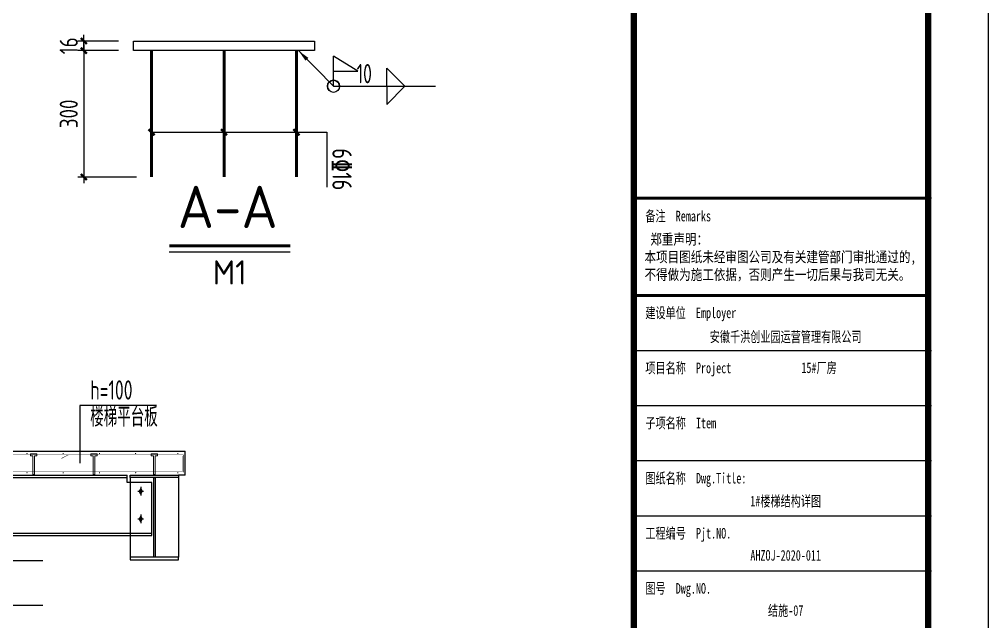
# Model space of a CAD drawing. Extents: x 177291 to 1288761, y 177638 to 322898.
# Drawn here: x 707740 to 715768, y 225636 to 230623 of the extents above; entities that cross this region are included whole.
import ezdxf
from ezdxf.enums import TextEntityAlignment as Align

# ---------------------------------------------------------------- set-up
doc = ezdxf.new("R2010")
doc.units = 0
doc.header["$LTSCALE"] = 1000
for name, color, linetype in [('AXIS', 3, 'Continuous'), ('DIM', 146, 'Continuous'), ('DOTE', 1, 'Continuous'), ('GL', 150, 'Continuous'), ('NUM', 7, 'Continuous'), ('Prof', 2, 'Continuous'), ('PUB_TITLE', 4, 'Continuous'), ('PZ', 202, 'Continuous'), ('REIN', 1, 'Continuous'), ('STPM_RBEAM_NUM', 7, 'Continuous'), ('TEXT', 7, 'Continuous'), ('THIN', 7, 'Continuous'), ('WELD', 7, 'Continuous'), ('WL', 10, 'Continuous'), ('引出线', 3, 'Continuous'), ('柱梁', 2, 'Continuous'), ('踏步', 204, 'Continuous')]:
    doc.layers.add(name, color=color, linetype=linetype)
doc.layers.add('螺栓', color=15, linetype='Continuous', lineweight=18)
doc.styles.add('_gyy_title_ST', font='', dxfattribs={"width": 0.8})
doc.styles.get("Standard").update_dxf_attribs({"font": 'gbenor.shx', "bigfont": 'gbcbig.shx'})
doc.styles.add('TSSD_Dimension', font='Tssdeng.shx', dxfattribs={"width": 0.8, "bigfont": 'hztxt.shx'})
doc.styles.add('TSSD_Label', font='tssdeng.shx', dxfattribs={"width": 0.7, "bigfont": 'hztxt.shx'})
doc.styles.add('TSSD_Norm', font='tssdeng.shx', dxfattribs={"bigfont": 'hztxt.shx'})
doc.styles.get('_gyy_title_ST').set_extended_font_data('SimSun')
doc.dimstyles.new('TSSD_10_50', dxfattribs={"dimtxt": 150, "dimasz": 50, "dimexe": 50, "dimexo": 125, "dimgap": 50, "dimtad": 1, "dimdec": 0, "dimlfac": 0.2, "dimzin": 0, "dimdsep": 46, "dimtxsty": 'TSSD_Dimension', "dimblk": 'ARCHTICK', "dimcen": 0, "dimdle": 50, "dimclrt": 7, "dimadec": 0, "dimazin": 0, "dimtfac": 1, "dimtdec": 0, "dimtix": 1, "dimtmove": 2, "dimatfit": 3, "dimfxl": 1, "dimtolj": 1, "dimtzin": 0, "dimarcsym": 0})
doc.dimstyles.new('TSSD_LEADER_STYLE_100.0', dxfattribs={"dimtxt": 300, "dimasz": 100, "dimexe": 100, "dimexo": 250, "dimgap": 0.09, "dimtad": 0, "dimtih": 1, "dimtoh": 1, "dimdec": 4, "dimzin": 0, "dimdsep": 46, "dimtxsty": 'Standard', "dimcen": 0.09, "dimdle": 100, "dimclrt": 7, "dimadec": 0, "dimazin": 0, "dimtfac": 1, "dimtdec": 4, "dimtofl": 0, "dimtmove": 0, "dimatfit": 3, "dimfxl": 1, "dimtolj": 1, "dimtzin": 0, "dimarcsym": 0})

# ---------------------------------------------------------------- blocks, each defined once
blk = doc.blocks.new('_WELD001')
at = {"linetype": 'ByBlock'}
h = blk.add_hatch(color=0, dxfattribs=at)
h.paths.add_polyline_path([(0.8, 0.5), (0, 1), (0, 0.5)], flags=16)
edge = h.paths.add_edge_path()
edge.add_line((0.8, 0.5), (0, 1))
edge.add_line((0, 0.5), (0.8, 0.5))
edge.add_line((0, 0), (0, 1))
at = {"color": 0, "linetype": 'ByBlock'}
for p, q in [((0, 0), (0, 1)), ((0.8, 0.5), (0, 1)), ((0, 0.5), (0.8, 0.5))]:
    blk.add_line(p, q, dxfattribs=at)
blk = doc.blocks.new('_WELD003')
at = {"color": 0, "linetype": 'ByBlock'}
blk.add_circle((0, 0), 0.5, dxfattribs=at)
blk = doc.blocks.new('_WELD004')
at = {"color": 0, "linetype": 'ByBlock'}
for p, q in [((0, 1), (1, 0)), ((0, 0), (0, 1))]:
    blk.add_line(p, q, dxfattribs=at)
blk = doc.blocks.new('_ArchTick')
at = {"color": 0, "linetype": 'ByBlock', "const_width": 0.4}
blk.add_lwpolyline([(-0.5, -0.5), (0.5, 0.5)], dxfattribs=at)
blk = doc.blocks.new('*D1567')
at = {"layer": 'AXIS', "color": 0, "lineweight": -2, "transparency": 16777216}
for p, q in [((708274.1, 230414), (708274.1, 229267.2)), ((708560.1, 230364), (708224.1, 230364)), ((708710.1, 229317.2), (708224.1, 229317.2))]:
    blk.add_line(p, q, dxfattribs=at)
at = {"layer": 'Defpoints', "color": 0, "transparency": 16777216}
for p in [(708685.1, 230364), (708274.1, 229317.2), (708835.1, 229317.2)]:
    blk.add_point(p, dxfattribs=at)
at = {"layer": 'AXIS', "color": 0, "lineweight": -2, "transparency": 16777216, "xscale": 50, "yscale": 50, "zscale": 50}
for p, rotation in [((708274.1, 230364), 90), ((708274.1, 229317.2), 270)]:
    blk.add_blockref('_ArchTick', p, dxfattribs=dict(at, rotation=rotation))
at = {"layer": 'AXIS', "color": 7, "transparency": 16777216, "insert": (708149.1, 229840.6), "char_height": 150, "attachment_point": 5, "rotation": 90, "style": 'TSSD_Dimension'}
blk.add_mtext('\\A1;300', dxfattribs=at)
blk = doc.blocks.new('*D1568')
at = {"layer": 'AXIS', "color": 0, "lineweight": -2, "transparency": 16777216}
for p, q in [((708274.1, 230444), (708274.1, 230494)), ((708560.1, 230444), (708224.1, 230444)), ((708274.1, 230364), (708274.1, 230444)), ((708560.1, 230364), (708224.1, 230364)), ((708274.1, 230364), (708274.1, 230314))]:
    blk.add_line(p, q, dxfattribs=at)
at = {"layer": 'Defpoints', "color": 0, "transparency": 16777216}
for p in [(708274.1, 230444), (708685.1, 230444), (708685.1, 230364)]:
    blk.add_point(p, dxfattribs=at)
at = {"layer": 'AXIS', "color": 0, "lineweight": -2, "transparency": 16777216, "xscale": 50, "yscale": 50, "zscale": 50}
for p, rotation in [((708274.1, 230444), 270), ((708274.1, 230364), 90)]:
    blk.add_blockref('_ArchTick', p, dxfattribs=dict(at, rotation=rotation))
at = {"layer": 'AXIS', "color": 7, "transparency": 16777216, "insert": (708149.1, 230404), "char_height": 150, "attachment_point": 5, "rotation": 90, "style": 'TSSD_Dimension'}
blk.add_mtext('\\A1;16', dxfattribs=at)

msp = doc.modelspace()

# ---------------------------------------------------------------- hatches: boundary and pattern name
at = {"layer": 'DIM'}
for points in [[(708745.28, 226739.13), (708733.28, 226715.13), (708745.28, 226691.13), (708757.28, 226715.13)], [(708745.28, 226509.67), (708733.28, 226485.67), (708745.28, 226461.67), (708757.28, 226485.67)]]:
    msp.add_hatch(color=256, dxfattribs=at).paths.add_polyline_path(points)

# ---------------------------------------------------------------- linework, layer by layer
at = {"color": 3}
for p, q in [((708835.14, 229688.68), (710286.27, 229688.68)), ((710286.27, 229688.68), (710286.27, 229232.25))]:
    msp.add_line(p, q, dxfattribs=at)
at = {"layer": 'DIM'}
for p, q in [((708745.28, 226739.13), (708733.28, 226715.13)), ((708745.28, 226691.13), (708733.28, 226715.13)), ((708745.28, 226739.13), (708757.28, 226715.13)), ((708745.28, 226691.13), (708757.28, 226715.13)), ((708745.28, 226509.67), (708733.28, 226485.67)), ((708745.28, 226461.67), (708733.28, 226485.67)), ((708745.28, 226509.67), (708757.28, 226485.67)), ((708745.28, 226461.67), (708757.28, 226485.67))]:
    msp.add_line(p, q, dxfattribs=at)
at = {"layer": 'DOTE'}
for p, q in [((708721.28, 226715.13), (708769.28, 226715.13)), ((708745.28, 226751.13), (708745.28, 226679.13)), ((708721.28, 226485.67), (708769.28, 226485.67)), ((708745.28, 226521.67), (708745.28, 226449.67))]:
    msp.add_line(p, q, dxfattribs=at)
at = {"layer": 'GL'}
for p, q in [((706688.76, 226848.25), (708633.29, 226848.25)), ((706688.76, 226828.25), (708633.29, 226828.25)), ((708633.29, 226788.25), (708633.29, 226848.25)), ((708837.53, 226788.25), (708633.29, 226788.25)), ((708837.53, 226348.25), (708837.53, 226788.25)), ((706563.26, 226368.25), (708837.53, 226368.25)), ((706563.26, 226348.25), (708837.53, 226348.25))]:
    msp.add_line(p, q, dxfattribs=at)
at = {"layer": 'NUM', "const_width": 25}
msp.add_lwpolyline([(708981.85, 228747.56), (709983.39, 228747.56)], dxfattribs=at)
at = {"layer": 'Prof', "color": 21}
msp.add_lwpolyline([(708685.14, 230444.02), (710185.14, 230444.02), (710185.14, 230364.02), (708685.14, 230364.02)], close=True, dxfattribs=at)
at = {"layer": 'PUB_TITLE'}
for p, q in [((715294.03, 229142.82), (712836.4, 229142.82)), ((715294.03, 227878.89), (712836.4, 227878.89)), ((715294.03, 227422.48), (712836.4, 227422.48)), ((715294.03, 226966.06), (712836.4, 226966.06)), ((715294.03, 226509.64), (712836.4, 226509.64)), ((715294.03, 226053.22), (712836.4, 226053.22))]:
    msp.add_line(p, q, dxfattribs=at)
msp.add_lwpolyline([(686068.26, 219960.27), (715768.26, 219960.27), (715768.26, 240960.27), (686068.26, 240960.27)], close=True, dxfattribs=at)
for points, const_width in [([(687318.26, 220460.27), (715268.26, 220460.27), (715268.26, 240460.27), (687318.26, 240460.27)], 50), ([(712829.97, 240460.27), (715268.26, 240460.27), (715268.26, 220460.27), (712829.97, 220460.27)], 52.25)]:
    msp.add_lwpolyline(points, close=True, dxfattribs=dict(at, const_width=const_width))
at = {"layer": 'PUB_TITLE', "const_width": 24.58}
for points in [[(712836.4, 229142.82), (715294.03, 229142.82)], [(712836.4, 228335.31), (715294.03, 228335.31)]]:
    msp.add_lwpolyline(points, dxfattribs=at)
at = {"layer": 'PZ'}
msp.add_line((709112.53, 226848.25), (709058.95, 226848.25), dxfattribs=at)
at = {"layer": 'REIN'}
for points, const_width in [([(706421.41, 227017.41), (709098.55, 227017.41)], 4), ([(708147.8, 227017.41), (708089.8, 226987.51)], 4), ([(709091.43, 226879.09), (709091.43, 227007.14)], 4), ([(709098.55, 227017.41), (709098.55, 226872.16)], 4), ([(706679.61, 226879.09), (709091.43, 226879.09)], 4), ([(707934.85, 226140.1), (706012.41, 226140.1), (705240.37, 226617.13), (705377.64, 226628.64)], 10), ([(707934.85, 225770.74), (706290.71, 225770.74), (705007.12, 226562.57)], 10)]:
    msp.add_lwpolyline(points, dxfattribs=dict(at, const_width=const_width))
at = {"layer": 'REIN', "const_width": 5}
for points in [[(707800.78, 227027.88, 1), (707805.78, 227027.88, 1)], [(708100.78, 227027.88, 1), (708105.78, 227027.88, 1)], [(708400.78, 227027.88, 1), (708405.78, 227027.88, 1)], [(708700.78, 227027.88, 1), (708705.78, 227027.88, 1)], [(709050.62, 227027.88, 1), (709055.62, 227027.88, 1)], [(707800.78, 226868.55, 1), (707805.78, 226868.55, 1)], [(708100.78, 226868.55, 1), (708105.78, 226868.55, 1)], [(708400.78, 226868.55, 1), (708405.78, 226868.55, 1)], [(708700.78, 226868.55, 1), (708705.78, 226868.55, 1)], [(709050.62, 226868.55, 1), (709055.62, 226868.55, 1)]]:
    msp.add_lwpolyline(points, format="xyb", close=True, dxfattribs=at)
at = {"layer": 'THIN'}
msp.add_lwpolyline([(708981.85, 228697.56), (709983.39, 228697.56)], dxfattribs=at)
at = {"layer": 'WELD'}
msp.add_line((710342.43, 230068.89), (711186.75, 230068.89), dxfattribs=at)
msp.add_arc((710342.43, 230068.89), 50, 0, 225, dxfattribs=at)
at = {"layer": 'WL', "const_width": 25}
for points in [[(708835.14, 230364.02), (708835.14, 229317.24)], [(709435.14, 230364.02), (709435.14, 229317.24)], [(710035.14, 230364.02), (710035.14, 229317.24)]]:
    msp.add_lwpolyline(points, dxfattribs=at)
at = {"layer": '引出线'}
for p, q in [((708241.72, 227424.58), (708241.72, 226948.19)), ((708876.48, 227424.58), (708241.72, 227424.58))]:
    msp.add_line(p, q, dxfattribs=at)
at = {"layer": '柱梁'}
for p, q in [((708658.95, 226828.25), (708658.95, 226168.25)), ((709058.95, 226828.25), (709058.95, 226168.25))]:
    msp.add_line(p, q, dxfattribs=at)
for points in [[(708658.95, 226848.25), (709058.95, 226848.25), (709058.95, 226828.25), (708658.95, 226828.25)], [(708852.95, 226828.25), (708864.95, 226828.25), (708864.95, 226168.25), (708852.95, 226168.25)], [(708658.95, 226148.25), (709058.95, 226148.25), (709058.95, 226168.25), (708658.95, 226168.25)]]:
    msp.add_lwpolyline(points, close=True, dxfattribs=at)
at = {"layer": '螺栓'}
for p, q in [((707833.03, 227024.65), (707858.75, 227024.65)), ((707833.03, 227008.2), (707833.03, 227024.65)), ((707851.55, 227008.2), (707833.03, 227008.2)), ((707851.55, 226856.78), (707851.55, 227008.2)), ((707884.46, 227024.65), (707858.75, 227024.65)), ((707865.95, 226856.78), (707865.95, 227008.2)), ((707865.95, 227008.2), (707884.46, 227008.2)), ((707884.46, 227008.2), (707884.46, 227024.65)), ((708333.03, 227024.65), (708358.75, 227024.65)), ((708333.03, 227008.2), (708333.03, 227024.65)), ((708351.55, 227008.2), (708333.03, 227008.2)), ((708351.55, 226856.78), (708351.55, 227008.2)), ((708384.46, 227024.65), (708358.75, 227024.65)), ((708365.95, 226856.78), (708365.95, 227008.2)), ((708365.95, 227008.2), (708384.46, 227008.2)), ((708384.46, 227008.2), (708384.46, 227024.65)), ((708833.03, 227008.2), (708833.03, 227024.65)), ((708833.03, 227024.65), (708858.75, 227024.65)), ((708851.55, 227008.2), (708833.03, 227008.2)), ((708851.55, 226856.78), (708851.55, 227008.2)), ((708884.46, 227024.65), (708858.75, 227024.65)), ((708865.95, 227008.2), (708884.46, 227008.2)), ((708865.95, 226856.78), (708865.95, 227008.2)), ((708884.46, 227008.2), (708884.46, 227024.65)), ((707858.95, 226848.25), (707851.75, 226857.17)), ((707858.95, 226848.25), (707866.15, 226857.17)), ((708358.95, 226848.25), (708351.75, 226857.17)), ((708358.95, 226848.25), (708366.15, 226857.17)), ((708858.95, 226848.25), (708851.75, 226857.17)), ((708858.95, 226848.25), (708866.15, 226857.17))]:
    msp.add_line(p, q, dxfattribs=at)
at = {"layer": '踏步'}
for p in [(706738.95, 227048.25), (709112.53, 226848.25)]:
    msp.add_line(p, (709112.53, 227048.25), dxfattribs=at)

# ---------------------------------------------------------------- block references
at = {"color": 3, "xscale": 50, "yscale": 50, "zscale": 50, "rotation": 89.99999999999999}
for p in [(708835.14, 229688.68), (709435.14, 229688.68), (710035.14, 229688.68)]:
    msp.add_blockref('_ArchTick', p, dxfattribs=at)
at = {"layer": 'WELD'}
for name, p, xscale, yscale, zscale in [('_WELD001', (710342.43, 230068.89), 250, 250, 250), ('_WELD004', (710784.12, 230068.89), 150, 150, 150), ('_WELD003', (710342.43, 230068.89), 100, 100, 100)]:
    msp.add_blockref(name, p, dxfattribs=dict(at, xscale=xscale, yscale=yscale, zscale=zscale))
at = {"layer": 'WELD', "xscale": -150, "yscale": 150, "zscale": 149.9999999999999, "rotation": 180}
msp.add_blockref('_WELD004', (710784.12, 230068.89), dxfattribs=at)

# ---------------------------------------------------------------- texts
at = {"layer": 'PUB_TITLE', "style": '_gyy_title_ST', "width": 0.7}
for s, height, p in [('备注  Remarks', 87.7726, (712925.24, 228950.33)), ('建设单位  Employer', 87.7726, (712925.24, 228149.23)), ('项目名称  Project', 87.7726, (712925.24, 227692.82)), ('子项名称  Item', 87.773, (712925.24, 227236.4)), ('图纸名称  Dwg.Title:', 87.7726, (712925.24, 226779.98)), ('工程编号  Pjt.NO.', 87.7726, (712925.24, 226323.56)), ('图号  Dwg.NO.', 87.7726, (712925.24, 225867.15))]:
    msp.add_text(s, height=height, dxfattribs=at).set_placement(p)
at = {"layer": 'PUB_TITLE', "color": 2, "style": '_gyy_title_ST', "width": 0.7}
msp.add_text('安徽千洪创业园运营管理有限公司', height=87.7726, dxfattribs=at).set_placement((714087.32, 227951.06), align=Align.CENTER)
msp.add_text('15#厂房', height=87.773, dxfattribs=at).set_placement((714363.8, 227740.02), align=Align.MIDDLE)
at = {"layer": 'PUB_TITLE', "color": 6, "style": '_gyy_title_ST', "width": 0.7}
for s, height, p in [('1#楼梯结构详图', 87.773, (714087.32, 226589.91)), ('AHZOJ-2020-011', 87.7726, (714087.32, 226140.71))]:
    msp.add_text(s, height=height, dxfattribs=at).set_placement(p, align=Align.CENTER)
at = {"layer": 'PUB_TITLE', "color": 7, "style": '_gyy_title_ST', "width": 0.7}
msp.add_text('结施-07', height=87.773, dxfattribs=at).set_placement((714087.32, 225684.29), align=Align.CENTER)
at = {"layer": 'PUB_TITLE', "insert": (712917.9, 228846), "char_height": 87.7726, "width": 2808.7254, "attachment_point": 1, "style": '_gyy_title_ST'}
msp.add_mtext(' 郑重声明：\\P本项目图纸未经审图公司及有关建管部门审批通过的,\\P不得做为施工依据，否则产生一切后果与我司无关。', dxfattribs=at)
at = {"layer": 'STPM_RBEAM_NUM', "style": 'TSSD_Label', "width": 0.7}
for s, p in [('10', (710533.59, 230093.89)), ('h=100', (708326.59, 227474.12)), ('楼梯平台板', (708326.59, 227250.79))]:
    msp.add_text(s, height=160, dxfattribs=at).set_placement(p)
at = {"layer": 'TEXT', "style": 'TSSD_Norm', "width": 0.8}
msp.add_text('6%%13216', height=160, rotation=270, dxfattribs=at).set_placement((710332.62, 229554.83))
at = {"layer": 'TEXT', "style": 'TSSD_Norm'}
msp.add_text('A-A', height=350, dxfattribs=at).set_placement((709051.85, 228790.64), align=Align.BOTTOM_LEFT)
msp.add_text('M1', height=200, dxfattribs=at).set_placement((709482.62, 228627.56), align=Align.TOP_CENTER)

# ---------------------------------------------------------------- dimensions: what is measured, and where the dimension line sits
at = {"layer": 'AXIS'}
dim = msp.add_linear_dim(base=(708274.06, 230444.02), p1=(708685.14, 230364.02), p2=(708685.14, 230444.02), angle=270, dimstyle='TSSD_10_50', dxfattribs=at)
dim.commit()
dim.dimension.update_dxf_attribs({"geometry": '*D1568', "text_midpoint": (708149.06, 230404.02)})
dim = msp.add_linear_dim(base=(708274.06, 229317.24), p1=(708685.14, 230364.02), p2=(708835.14, 229317.24), angle=270, text='300', dimstyle='TSSD_10_50', dxfattribs=at)
dim.commit()
dim.dimension.update_dxf_attribs({"geometry": '*D1567', "text_midpoint": (708149.06, 229840.63)})

# ---------------------------------------------------------------- leaders
at = {"layer": 'WELD'}
msp.add_leader([(710051.86, 230364.02), (710342.43, 230068.89)], dimstyle='TSSD_LEADER_STYLE_100.0', dxfattribs=at)

doc.saveas('drawing.dxf')
